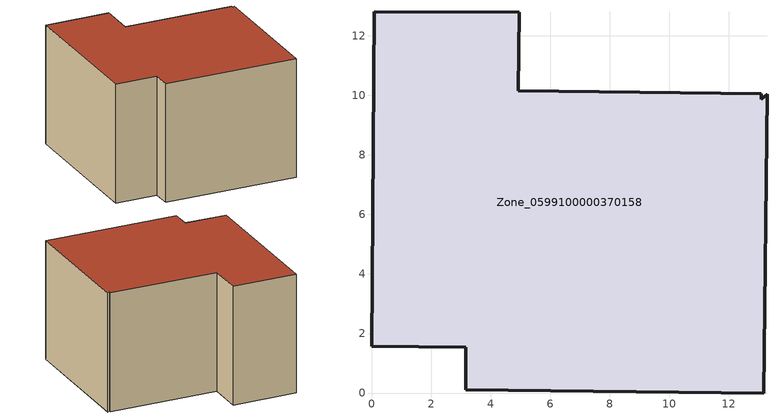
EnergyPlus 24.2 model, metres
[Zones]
Zone_0599100000370158
 floor ground (C_G): 0,1.56 0.1,12.8 4.97,12.78 4.92,10.15 13.09,10.05 13.09,9.87 13.28,10.04 13.18,0 3.16,0.12 3.17,1.54 z0
 wall outside (C_F): 0.1,12.8 0,1.56 3.17,1.54 3.16,0.12 13.18,0 13.28,10.04 13.09,9.87 13.09,10.05 4.92,10.15 4.97,12.78 0.1,12.8 z0:8.99
 roof outside (C_R): 13.18,0 13.28,10.04 13.09,9.87 13.09,10.05 4.92,10.15 4.97,12.78 0.1,12.8 0,1.56 3.17,1.54 3.16,0.12 z8.99
[BUILDING]
Pand.0599100000370158: North Axis=0; Terrain=City; Loads Convergence Tolerance Value=0.04; Temperature Convergence Tolerance Value=0.4; Solar Distribution=FullExterior; Maximum Number of Warmup Days=25; Minimum Number of Warmup Days=1
[Site:Location]
Rotterdam.The.Hague.AP_ZH_NLD Design_Conditions: Latitude=51.96; Longitude=4.45; Time Zone=1; Elevation=-4.5
[SITE:GROUNDTEMPERATURE:BUILDINGSURFACE]
18, 18, 18, 18, 18, 18, 18, 18, 18, 18, 18, 18
[MATERIAL] Thermal Absorptance=0.9; Solar Absorptance=0.7; Visible Absorptance=0.7
Name | Roughness | Thickness | Conductivity | Density | Specific Heat
G.D.1992-2005 | MediumSmooth | 0.15 | 0.06 | 540 | 1210
F.D.1992-2005 | Rough | 0.3 | 0.12 | 1920 | 840
R.D.1992-2005 | MediumRough | 0.2 | 0.08 | 1500 | 1000
[CONSTRUCTION]
C_G: G.D.1992-2005
C_F: F.D.1992-2005
C_R: R.D.1992-2005
[ZONE]
Zone_0599100000370158: Type=1; Multiplier=1; Ceiling Height=Autocalculate; Volume=Autocalculate; Floor Area=autocalculate; Part of Total Floor Area=Yes
[ZONEINFILTRATION:DESIGNFLOWRATE]
Infil_Zone_0599100000370158: Zone or ZoneList or Space or SpaceList=Zone_0599100000370158; Schedule=AlwaysOn; Design Flow Rate Calculation Method=Flow/Area; Flow Rate per Floor Area=0.0021; Constant Term Coefficient=1; Temperature Term Coefficient=0; Velocity Term Coefficient=0; Velocity Squared Term Coefficient=0
[HVACTEMPLATE:ZONE:IDEALLOADSAIRSYSTEM]
Zone_0599100000370158: Maximum Heating Supply Air Temperature=50; Minimum Cooling Supply Air Temperature=13; Maximum Heating Supply Air Humidity Ratio=0.0156; Minimum Cooling Supply Air Humidity Ratio=0.0077; Heating Limit=NoLimit; Cooling Limit=NoLimit; Dehumidification Control Type=ConstantSensibleHeatRatio; Cooling Sensible Heat Ratio=0.7; Dehumidification Setpoint=60; Humidification Control Type=None; Humidification Setpoint=30; Outdoor Air Method=None; Outdoor Air Flow Rate per Person=0.00944; Outdoor Air Flow Rate per Zone Floor Area=0; Outdoor Air Flow Rate per Zone=0; Demand Controlled Ventilation Type=None; Outdoor Air Economizer Type=NoEconomizer; Heat Recovery Type=None; Sensible Heat Recovery Effectiveness=0.7; Latent Heat Recovery Effectiveness=0.65
[ZONECONTROL:THERMOSTAT]
ThermostatControl_Zone_0599100000370158: Zone or ZoneList=Zone_0599100000370158; Control Type Schedule=DualSetpointControlType; Control 1=Thermostat_Zone_0599100000370158; Temperature Difference Between Cutout And Setpoint=0
[THERMOSTATSETPOINT:DUALSETPOINT]
Thermostat_Zone_0599100000370158: Heating Setpoint Temperature Schedule=HeatingSetpoint_Zone_0599100000370158; Cooling Setpoint Temperature Schedule=CoolingSetpoint_Zone_0599100000370158
[SCHEDULE:COMPACT]
HeatingSetpoint_Zone_0599100000370158: Through: 12/31, For: AllDays, Until: 24:00, 21
CoolingSetpoint_Zone_0599100000370158: Through: 12/31, For: AllDays, Until: 24:00, 24
DualSetpointControlType: Through: 12/31, For: AllDays, Until: 24:00, 4
AlwaysOn: Through: 12/31, For: AllDays, Until: 24:00, 1
